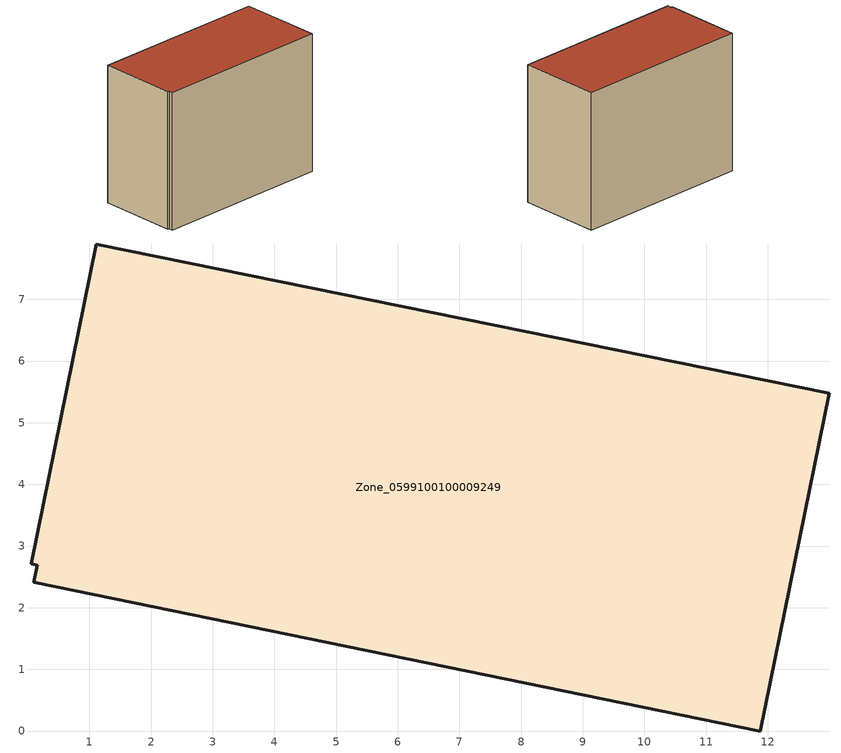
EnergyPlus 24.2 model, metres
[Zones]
Zone_0599100100009249
 floor ground (C_G): 0.09,2.41 0.15,2.69 0.06,2.71 1.11,7.9 13,5.48 11.88,0 z0
 wall outside (C_F): 11.88,0 13,5.48 1.11,7.9 0.06,2.71 0.15,2.69 0.09,2.41 11.88,0 z0:9.37
 roof outside (C_R): 0.15,2.69 0.09,2.41 11.88,0 13,5.48 1.11,7.9 0.06,2.71 z9.37
[BUILDING]
Pand.0599100100009249: North Axis=0; Terrain=City; Loads Convergence Tolerance Value=0.04; Temperature Convergence Tolerance Value=0.4; Solar Distribution=FullExterior; Maximum Number of Warmup Days=25; Minimum Number of Warmup Days=1
[Site:Location]
Rotterdam.The.Hague.AP_ZH_NLD Design_Conditions: Latitude=51.96; Longitude=4.45; Time Zone=1; Elevation=-4.5
[SITE:GROUNDTEMPERATURE:BUILDINGSURFACE]
18, 18, 18, 18, 18, 18, 18, 18, 18, 18, 18, 18
[MATERIAL] Thermal Absorptance=0.9; Solar Absorptance=0.7; Visible Absorptance=0.7
Name | Roughness | Thickness | Conductivity | Density | Specific Heat
G.TI.2015-2018 | MediumSmooth | 0.15 | 0.0428571 | 540 | 1210
F.TI.2015-2018 | Rough | 0.3 | 0.0666667 | 1920 | 840
R.TI.2015-2018 | MediumRough | 0.2 | 0.0333333 | 1500 | 1000
[CONSTRUCTION]
C_G: G.TI.2015-2018
C_F: F.TI.2015-2018
C_R: R.TI.2015-2018
[ZONE]
Zone_0599100100009249: Type=1; Multiplier=1; Ceiling Height=Autocalculate; Volume=Autocalculate; Floor Area=autocalculate; Part of Total Floor Area=Yes
[ZONEINFILTRATION:DESIGNFLOWRATE]
Infil_Zone_0599100100009249: Zone or ZoneList or Space or SpaceList=Zone_0599100100009249; Schedule=AlwaysOn; Design Flow Rate Calculation Method=Flow/Area; Flow Rate per Floor Area=0.0015; Constant Term Coefficient=1; Temperature Term Coefficient=0; Velocity Term Coefficient=0; Velocity Squared Term Coefficient=0
[HVACTEMPLATE:ZONE:IDEALLOADSAIRSYSTEM]
Zone_0599100100009249: Maximum Heating Supply Air Temperature=50; Minimum Cooling Supply Air Temperature=13; Maximum Heating Supply Air Humidity Ratio=0.0156; Minimum Cooling Supply Air Humidity Ratio=0.0077; Heating Limit=NoLimit; Cooling Limit=NoLimit; Dehumidification Control Type=ConstantSensibleHeatRatio; Cooling Sensible Heat Ratio=0.7; Dehumidification Setpoint=60; Humidification Control Type=None; Humidification Setpoint=30; Outdoor Air Method=None; Outdoor Air Flow Rate per Person=0.00944; Outdoor Air Flow Rate per Zone Floor Area=0; Outdoor Air Flow Rate per Zone=0; Demand Controlled Ventilation Type=None; Outdoor Air Economizer Type=NoEconomizer; Heat Recovery Type=None; Sensible Heat Recovery Effectiveness=0.7; Latent Heat Recovery Effectiveness=0.65
[ZONECONTROL:THERMOSTAT]
ThermostatControl_Zone_0599100100009249: Zone or ZoneList=Zone_0599100100009249; Control Type Schedule=DualSetpointControlType; Control 1=Thermostat_Zone_0599100100009249; Temperature Difference Between Cutout And Setpoint=0
[THERMOSTATSETPOINT:DUALSETPOINT]
Thermostat_Zone_0599100100009249: Heating Setpoint Temperature Schedule=HeatingSetpoint_Zone_0599100100009249; Cooling Setpoint Temperature Schedule=CoolingSetpoint_Zone_0599100100009249
[SCHEDULE:COMPACT]
HeatingSetpoint_Zone_0599100100009249: Through: 12/31, For: AllDays, Until: 24:00, 21
CoolingSetpoint_Zone_0599100100009249: Through: 12/31, For: AllDays, Until: 24:00, 24
DualSetpointControlType: Through: 12/31, For: AllDays, Until: 24:00, 4
AlwaysOn: Through: 12/31, For: AllDays, Until: 24:00, 1
